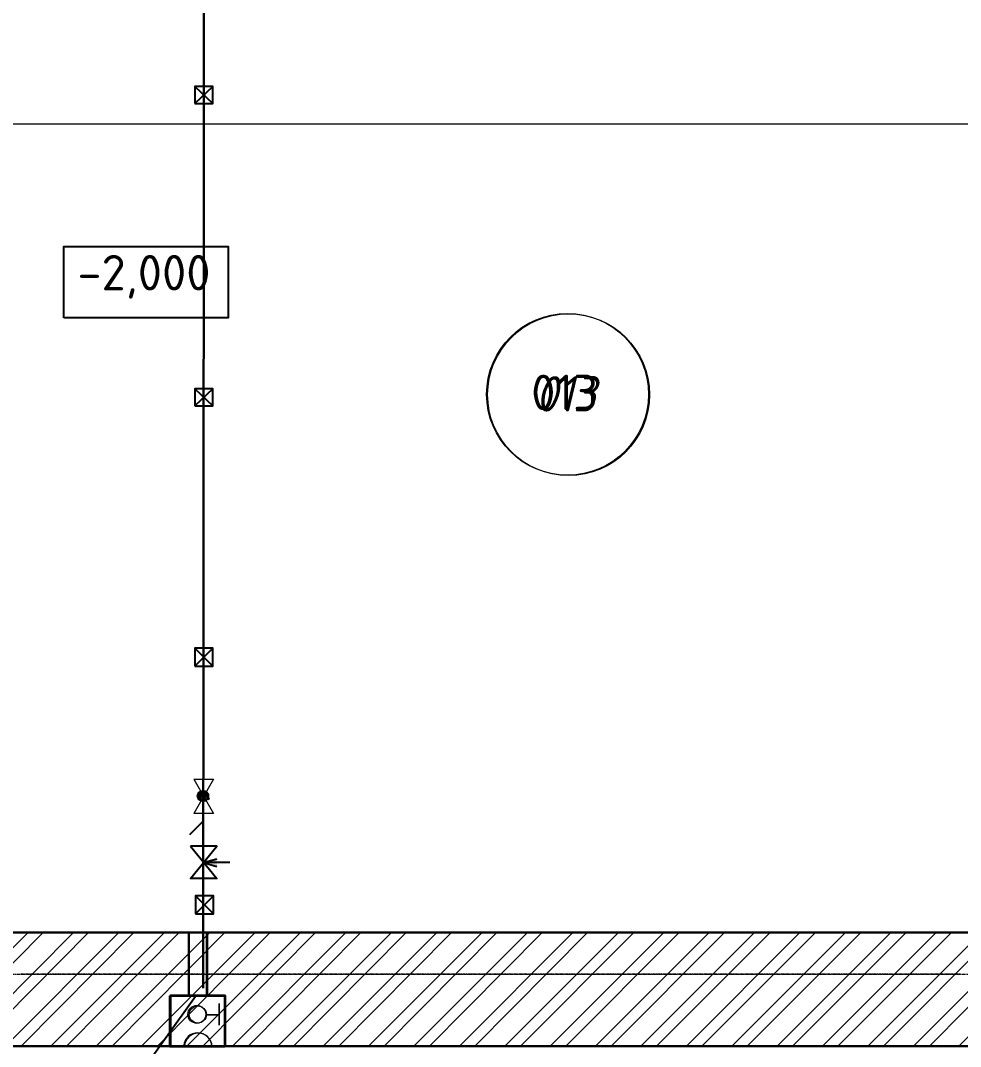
# Model space of a CAD drawing. Header units: millimetres. Extents: x -10178924 to 11692288, y -947381 to 58396.
# Drawn here: x 733634 to 738282, y -792949 to -787877 of the extents above; entities that cross this region are included whole.
import ezdxf

# ---------------------------------------------------------------- set-up
doc = ezdxf.new("R2010")
doc.units = ezdxf.units.MM
doc.linetypes.add('невидимая', pattern=[9.525, 6.35, -3.175])
doc.linetypes.add('осевая', pattern=[50.8, 31.75, -6.35, 6.35, -6.35])
for name, color, linetype, lineweight in [('_В1', 5, 'Continuous', 9), ('PDF _0', 7, 'Continuous', 9), ('PDF _Текст', 7, 'Continuous', 5), ('Контур пол Подвал', 7, 'Continuous', 9), ('Размеры осевые', 153, 'Continuous', 9), ('Стены.1', 7, 'Continuous', 25), ('Текст 0.09', 250, 'Continuous', 5), ('ШТРИХОВКА', 252, 'Continuous', 15)]:
    doc.layers.add(name, color=color, linetype=linetype, lineweight=lineweight)
for name, color, linetype in [('_надписи_вода', 7, 'Continuous'), ('PDF __В1', 5, 'Continuous'), ('PDF __надписи_вода', 7, 'Continuous'), ('PDF _PDF _Марки помещений', 5, 'Continuous'), ('PDF _В1_Арматура', 7, 'Continuous'), ('PDF _ВК_Арматура', 3, 'Continuous'), ('PDF _ВК_В1', 5, 'Continuous'), ('PDF _Марки помещений', 5, 'Continuous'), ('PDF _Стены.1', 7, 'Continuous')]:
    doc.layers.add(name, color=color, linetype=linetype)
for name, color, linetype, true_color in [('PDF _Контур пол Подвал', 7, 'Continuous', 0xcd6928), ('PDF _Отметки', 7, 'Continuous', 0x7f9fff), ('PDF _Размеры осевые', 7, 'Continuous', 0x5d6970), ('PDF _штриховка', 7, 'Continuous', 0x95834a)]:
    doc.layers.add(name, color=color, linetype=linetype, true_color=true_color)
doc.styles.add('ISOCPEUR', font='isocpeui.ttf', dxfattribs={"width": 0.9})
doc.styles.add('PDF ISOCPEUR', font='isocpeur.ttf')

# ---------------------------------------------------------------- blocks, each defined once
blk = doc.blocks.new('A$C5282721b')
at = {"layer": 'ШТРИХОВКА', "ltscale": 100, "true_color": 0x000000, "transparency": 33554687}
h = blk.add_hatch(dxfattribs=at)
h.set_pattern_fill('ANSI31', color=18, scale=50)
h.set_pattern_definition([(45, (-79853.19, 25128.16), (-112.2532, 112.2532), [])])
h.paths.add_polyline_path([(23461.119, -5698.72), (20726.119, -5698.72), (20726.119, -6098.72), (23461.119, -6098.72), (23461.119, -6515.547), (23861.119, -6515.547), (23861.119, -5328.486), (23461.119, -5328.486)], flags=17)
h.paths.add_polyline_path([(17846.22, -11596.906), (8196.095, -11596.906), (8096.091, -11596.906), (5081.5, -11596.906), (5081.5, -12156.906), (17846.22, -12156.906), (17846.22, -11876.906)], flags=17)
h.paths.add_polyline_path([(8216.705, -5698.72), (8216.779, -6098.72), (19406.923, -6098.72), (19406.923, -5698.72)], flags=16)
h.paths.add_polyline_path([(4011.5, -12156.906), (4011.5, -11596.906), (86.923, -11596.906), (86.923, -9009.38), (86.923, -8929.368), (86.923, -6098.72), (3721.276, -6098.72), (3801.387, -6098.72), (9286.442, -6098.72), (9286.779, -5698.72), (86.923, -5698.72), (86.923, -161.943), (23461.119, -161.943), (23461.119, -4567.801), (23861.119, -4567.801), (23861.119, -3119.021), (23861.119, -2969.021), (23861.119, -161.943), (24472.507, -161.943), (29133.626, -161.943), (29283.626, -161.943), (29940.503, -161.943), (29940.503, 398.057), (-473.077, 398.057), (-473.077, -11800), (-473.077, -12156.906), (-0.293, -12156.906)])
h.paths.add_polyline_path([(23861.119, -9596.906), (23461.119, -9596.906), (23461.119, -11596.906), (18816.22, -11596.906), (18816.22, -12156.906), (23301.119, -12156.906), (23301.119, -15862.111), (25035.25, -15862.111), (25595.277, -15862.111), (25744.391, -15862.111), (25744.391, -15302.111), (23861.119, -15302.111), (23861.119, -12066.906)])
h.paths.add_polyline_path([(23461.119, -8546.906), (23861.119, -8546.906), (23861.119, -7571.566), (23461.119, -7571.566)], flags=17)
at = {"layer": '_В1', "color": 18, "true_color": 0x000000, "transparency": 33554687}
for p, q in [((12257.94, -11946.386), (12258.252, -12052.386)), ((12194.925, -12000.261), (12258.103, -12000.075))]:
    blk.add_line(p, q, dxfattribs=at)
blk.add_circle((12152.433, -12000.344), 42.492, dxfattribs=at)
blk.add_arc((12154.353, -12161.79), 68.745, 3.547029, 175.453671, dxfattribs=at)
at = {"layer": '_надписи_вода', "color": 18, "lineweight": 30, "true_color": 0x000000, "transparency": 33554687}
for p, q in [((12107.944, -11596.906), (12107.944, -11906.906)), ((12197.944, -11596.906), (12197.944, -11906.906))]:
    blk.add_line(p, q, dxfattribs=at)
for points in [[(12017.944, -12156.906), (12287.944, -12156.906), (12287.944, -11906.906), (12017.944, -11906.906)], [(12287.944, -11906.906), (12017.944, -11906.906), (12017.944, -12156.906), (12287.944, -12156.906)], [(12017.944, -12156.906), (12287.944, -12156.906), (12287.944, -11906.906), (12017.944, -11906.906)], [(12017.944, -12156.906), (12287.944, -12156.906), (12287.944, -11906.906), (12017.944, -11906.906)]]:
    blk.add_lwpolyline(points, close=True, dxfattribs=at)
at = {"layer": 'PDF _Марки помещений', "color": 18, "lineweight": 9, "true_color": 0x000000, "transparency": 33554687}
blk.add_circle((13985.542, -8936.041), 400.064, dxfattribs=at)
at = {"layer": 'Контур пол Подвал', "color": 18, "linetype": 'невидимая', "true_color": 0x000000, "transparency": 33554687}
blk.add_line((17682.243, -7598.72), (8161.443, -7598.72), dxfattribs=at)
at = {"layer": 'Размеры осевые', "color": 251, "linetype": 'осевая', "ltscale": 0.5, "transparency": 33554687}
blk.add_line((-9750, -11800), (57900, -11800), dxfattribs=at)
at = {"layer": 'Стены.1', "color": 18, "linetype": 'Continuous', "true_color": 0x000000, "transparency": 33554687, "flags": 128}
for points in [[(23461.119, -11596.906), (86.923, -11596.906)], [(17639.27, -11596.906), (8196.095, -11596.906)], [(23301.119, -12156.906), (-473.077, -12156.906)]]:
    blk.add_lwpolyline(points, dxfattribs=at)
at = {"layer": 'Текст 0.09', "color": 7, "linetype": 'ByBlock', "lineweight": -2, "ltscale": 100, "transparency": 33554687}
blk.add_lwpolyline([(12141.112, -11912.013), (11295.538, -13092.777)], dxfattribs=at)
blk.add_lwpolyline([(12141.112, -11912.013), (11295.538, -13092.777)], dxfattribs=at)
at = {"layer": 'Текст 0.09', "color": 7, "ltscale": 100, "transparency": 33554687}
blk.add_solid([(12141.087, -11911.995), (12141.216, -11911.866), (12141.136, -11912.03)], dxfattribs=at)
blk.add_solid([(12141.087, -11911.995), (12141.216, -11911.866), (12141.136, -11912.03)], dxfattribs=at)
at = {"layer": 'PDF _Марки помещений', "color": 18, "lineweight": 9, "true_color": 0x000000, "transparency": 33554687, "insert": (13822.569, -9019.756), "char_height": 175, "attachment_point": 7, "style": 'ISOCPEUR'}
blk.add_mtext('013', dxfattribs=at)

msp = doc.modelspace()

# ---------------------------------------------------------------- linework, layer by layer
at = {"layer": 'PDF _0', "lineweight": 25}
for points in [[(734495.6, -788287.7), (734584.5, -788287.7), (734584.5, -788203.1), (734495.6, -788203.1)], [(734495.6, -789782.1), (734584.5, -789782.1), (734584.5, -789697.4), (734495.6, -789697.4)], [(734495.6, -791069), (734584.5, -791069), (734584.5, -790980.2), (734495.6, -790980.2)], [(734499.8, -792292.5), (734588.7, -792292.5), (734588.7, -792203.6), (734499.8, -792203.6)]]:
    msp.add_lwpolyline(points, close=True, dxfattribs=at)
for points in [[(734495.6, -788203.1), (734584.5, -788287.7)], [(734584.5, -788203.1), (734495.6, -788287.7)], [(734495.6, -789697.4), (734584.5, -789782.1)], [(734584.5, -789697.4), (734495.6, -789782.1)], [(734495.6, -790980.1), (734584.5, -791069)], [(734584.5, -790980.1), (734495.6, -791069)], [(734499.8, -792203.6), (734588.7, -792292.5)], [(734588.7, -792203.6), (734499.8, -792292.5)]]:
    msp.add_lwpolyline(points, dxfattribs=at)
at = {"layer": 'PDF __В1', "lineweight": 9}
for points in [[(734614.1, -792737), (734614.1, -792842.8)], [(734550.6, -792792), (734614.1, -792792)]]:
    msp.add_lwpolyline(points, dxfattribs=at)
msp.add_circle((734506.2, -792789.9), 44.4, dxfattribs=at)
msp.add_arc((734510.4, -792950.8), 69.9, 3.5515, 175.4529, dxfattribs=at)
at = {"layer": 'PDF __надписи_вода', "lineweight": 30}
for points in [[(734466, -792385.6), (734466, -792698.9)], [(734554.9, -792385.6), (734554.9, -792698.9)]]:
    msp.add_lwpolyline(points, dxfattribs=at)
for points in [[(734372.8, -792948.7), (734643.8, -792948.7), (734643.8, -792698.9), (734372.8, -792698.9)], [(734643.8, -792698.9), (734372.8, -792698.9), (734372.8, -792948.7), (734643.8, -792948.7)], [(734372.8, -792948.7), (734372.8, -792698.9), (734643.8, -792698.9), (734643.8, -792948.7), (734372.8, -792948.7), (734643.8, -792948.7), (734643.8, -792698.9), (734372.8, -792698.9)]]:
    msp.add_lwpolyline(points, close=True, dxfattribs=at)
at = {"layer": 'PDF _PDF _Марки помещений', "lineweight": 9}
msp.add_circle((736339.2, -789725), 400, dxfattribs=at)
at = {"layer": 'PDF _В1_Арматура', "lineweight": 0}
for points in [[(734491.4, -791627.9), (734588.7, -791797.2), (734491.4, -791797.2)], [(734491.4, -791627.9), (734588.7, -791627.9), (734491.4, -791797.2)], [(734525.2, -791721), (734516.8, -791729.5), (734525.2, -791721)], [(734546.4, -791708.3), (734537.9, -791712.5), (734546.4, -791708.3)], [(734567.6, -791721), (734563.3, -791729.5), (734567.6, -791721)]]:
    msp.add_lwpolyline(points, dxfattribs=at)
msp.add_circle((734535.8, -791710.4), 27.5, dxfattribs=at)
at = {"layer": 'PDF _В1_Арматура', "transparency": 33554559}
for points in [[(734525.2, -791699.8), (734512.5, -791699.8), (734516.8, -791695.6)], [(734533.7, -791708.3), (734512.5, -791708.3), (734525.2, -791699.8)], [(734512.5, -791708.3), (734525.2, -791699.8), (734512.5, -791699.8)], [(734537.9, -791712.5), (734512.5, -791712.5), (734533.7, -791708.3)], [(734512.5, -791712.5), (734533.7, -791708.3), (734512.5, -791708.3)], [(734533.7, -791716.8), (734512.5, -791716.8), (734537.9, -791712.5)], [(734512.5, -791716.8), (734537.9, -791712.5), (734512.5, -791712.5)], [(734525.2, -791721), (734512.5, -791721), (734533.7, -791716.8)], [(734512.5, -791721), (734533.7, -791716.8), (734512.5, -791716.8)], [(734516.8, -791729.5), (734525.2, -791721), (734512.5, -791721)], [(734563.3, -791695.6), (734516.8, -791695.6), (734559.1, -791691.4)], [(734516.8, -791695.6), (734559.1, -791691.4), (734521, -791691.4)], [(734525.2, -791699.8), (734563.3, -791695.6), (734516.8, -791695.6)], [(734563.3, -791729.5), (734516.8, -791729.5), (734546.4, -791716.8)], [(734516.8, -791729.5), (734546.4, -791716.8), (734533.7, -791716.8)], [(734554.9, -791691.4), (734521, -791691.4), (734554.9, -791687.1)], [(734521, -791691.4), (734554.9, -791687.1), (734525.2, -791687.1)], [(734554.9, -791691.4), (734554.9, -791691.4), (734521, -791691.4)], [(734554.9, -791691.4), (734521, -791691.4), (734559.1, -791691.4)], [(734554.9, -791687.1), (734525.2, -791687.1), (734550.6, -791687.1)], [(734525.2, -791687.1), (734550.6, -791687.1), (734529.5, -791687.1)], [(734554.9, -791699.8), (734525.2, -791699.8), (734563.3, -791695.6)], [(734533.7, -791708.3), (734554.9, -791699.8), (734525.2, -791699.8)], [(734550.6, -791687.1), (734529.5, -791687.1), (734546.4, -791682.9)], [(734529.5, -791687.1), (734546.4, -791682.9), (734533.7, -791682.9)], [(734546.4, -791682.9), (734533.7, -791682.9), (734537.9, -791682.9)], [(734546.4, -791708.3), (734533.7, -791708.3), (734554.9, -791699.8)], [(734537.9, -791712.5), (734546.4, -791708.3), (734533.7, -791708.3)], [(734537.9, -791712.5), (734537.9, -791712.5), (734533.7, -791716.8)], [(734537.9, -791712.5), (734533.7, -791716.8), (734546.4, -791716.8)], [(734567.6, -791712.5), (734537.9, -791712.5), (734567.6, -791708.3)], [(734537.9, -791712.5), (734567.6, -791708.3), (734546.4, -791708.3)], [(734546.4, -791716.8), (734567.6, -791712.5), (734537.9, -791712.5)], [(734567.6, -791708.3), (734546.4, -791708.3), (734567.6, -791699.8)], [(734546.4, -791708.3), (734567.6, -791699.8), (734554.9, -791699.8)], [(734567.6, -791716.8), (734546.4, -791716.8), (734567.6, -791712.5)], [(734554.9, -791721), (734567.6, -791716.8), (734546.4, -791716.8)], [(734554.9, -791699.8), (734567.6, -791699.8), (734563.3, -791695.6)], [(734567.6, -791721), (734554.9, -791721), (734567.6, -791716.8)], [(734563.3, -791729.5), (734567.6, -791721), (734554.9, -791721)], [(734521, -791729.5), (734563.3, -791729.5), (734516.8, -791729.5)], [(734554.9, -791733.7), (734521, -791733.7), (734559.1, -791729.5)], [(734521, -791733.7), (734559.1, -791729.5), (734521, -791729.5)], [(734559.1, -791729.5), (734521, -791729.5), (734563.3, -791729.5)], [(734525.2, -791737.9), (734554.9, -791733.7), (734521, -791733.7)], [(734554.9, -791737.9), (734525.2, -791737.9), (734554.9, -791733.7)], [(734529.5, -791737.9), (734554.9, -791737.9), (734525.2, -791737.9)], [(734533.7, -791737.9), (734550.6, -791737.9), (734529.5, -791737.9)], [(734550.6, -791737.9), (734529.5, -791737.9), (734554.9, -791737.9)], [(734537.9, -791737.9), (734546.4, -791737.9), (734533.7, -791737.9)], [(734546.4, -791737.9), (734533.7, -791737.9), (734550.6, -791737.9)]]:
    msp.add_solid(points, dxfattribs=at)
at = {"layer": 'PDF _ВК_Арматура', "lineweight": 25}
for points in [[(734537.9, -791797.2), (734537.9, -791958.1)], [(734537.9, -791835.3), (734470.2, -791903)], [(734601.4, -791958.1), (734474.4, -791958.1)], [(734669.2, -792038.5), (734537.9, -792038.5), (734605.7, -792021.6)], [(734537.9, -792038.5), (734605.7, -792059.7)]]:
    msp.add_lwpolyline(points, dxfattribs=at)
msp.add_lwpolyline([(734474.4, -791958.1), (734605.7, -792118.9), (734474.4, -792118.9), (734605.7, -791958.1)], close=True, dxfattribs=at)
at = {"layer": 'PDF _ВК_Арматура', "transparency": 33554559}
for points in [[(734605.7, -792021.6), (734537.9, -792038.5), (734605.7, -792038.5)], [(734537.9, -792038.5), (734605.7, -792038.5), (734605.7, -792059.7)]]:
    msp.add_solid(points, dxfattribs=at)
at = {"layer": 'PDF _ВК_В1', "lineweight": 30}
msp.add_lwpolyline([(734542.2, -786437.8), (734537.9, -792660.5)], dxfattribs=at)
at = {"layer": 'PDF _Контур пол Подвал', "lineweight": 9}
msp.add_lwpolyline([(740037.1, -788389.3), (730516.6, -788389.3)], dxfattribs=at)
at = {"layer": 'PDF _Отметки', "lineweight": 25}
msp.add_lwpolyline([(733847.9, -789346.1), (733847.9, -788994.7), (734660.7, -788994.7), (734660.7, -789346.1)], close=True, dxfattribs=at)
at = {"layer": 'PDF _Размеры осевые', "lineweight": 9}
for points in [[(733636.2, -792588.8), (733648.9, -792588.8)], [(733653.2, -792588.8), (733657.4, -792588.8)], [(733661.6, -792588.8), (733674.3, -792588.8)], [(733678.6, -792588.8), (733682.8, -792588.8)], [(733687, -792588.8), (733699.7, -792588.8)], [(733704, -792588.8), (733708.2, -792588.8)], [(733712.4, -792588.8), (733725.1, -792588.8)], [(733729.4, -792588.8), (733733.6, -792588.8)], [(733737.8, -792588.8), (733750.5, -792588.8)], [(733754.8, -792588.8), (733759, -792588.8)], [(733763.2, -792588.8), (733775.9, -792588.8)], [(733780.2, -792588.8), (733784.4, -792588.8)], [(733788.6, -792588.8), (733801.3, -792588.8)], [(733805.6, -792588.8), (733809.8, -792588.8)], [(733814, -792588.8), (733826.7, -792588.8)], [(733831, -792588.8), (733835.2, -792588.8)], [(733839.4, -792588.8), (733852.1, -792588.8)], [(733856.4, -792588.8), (733860.6, -792588.8)], [(733864.8, -792588.8), (733877.5, -792588.8)], [(733881.8, -792588.8), (733886, -792588.8)], [(733890.2, -792588.8), (733902.9, -792588.8)], [(733907.2, -792588.8), (733911.4, -792588.8)], [(733915.6, -792588.8), (733928.3, -792588.8)], [(733932.6, -792588.8), (733936.8, -792588.8)], [(733941, -792588.8), (733953.7, -792588.8)], [(733958, -792588.8), (733962.2, -792588.8)], [(733966.4, -792588.8), (733979.1, -792588.8)], [(733983.4, -792588.8), (733987.6, -792588.8)], [(733991.8, -792588.8), (734004.5, -792588.8)], [(734008.8, -792588.8), (734013, -792588.8)], [(734017.2, -792588.8), (734029.9, -792588.8)], [(734034.2, -792588.8), (734038.4, -792588.8)], [(734042.6, -792588.8), (734055.3, -792588.8)], [(734059.6, -792588.8), (734063.8, -792588.8)], [(734068, -792588.8), (734080.7, -792588.8)], [(734085, -792588.8), (734089.2, -792588.8)], [(734093.4, -792588.8), (734106.1, -792588.8)], [(734110.4, -792588.8), (734114.6, -792588.8)], [(734118.8, -792588.8), (734131.5, -792588.8)], [(734135.8, -792588.8), (734140, -792588.8)], [(734144.2, -792588.8), (734156.9, -792588.8)], [(734161.2, -792588.8), (734165.4, -792588.8)], [(734169.6, -792588.8), (734182.3, -792588.8)], [(734186.6, -792588.8), (734190.8, -792588.8)], [(734195, -792588.8), (734207.7, -792588.8)], [(734212, -792588.8), (734216.2, -792588.8)], [(734220.4, -792588.8), (734233.1, -792588.8)], [(734237.4, -792588.8), (734241.6, -792588.8)], [(734245.8, -792588.8), (734258.5, -792588.8)], [(734262.8, -792588.8), (734267, -792588.8)], [(734271.2, -792588.8), (734283.9, -792588.8)], [(734288.2, -792588.8), (734292.4, -792588.8)], [(734296.6, -792588.8), (734309.3, -792588.8)], [(734313.6, -792588.8), (734317.8, -792588.8)], [(734322, -792588.8), (734334.7, -792588.8)], [(734339, -792588.8), (734343.2, -792588.8)], [(734347.4, -792588.8), (734360.1, -792588.8)], [(734364.4, -792588.8), (734368.6, -792588.8)], [(734372.8, -792588.8), (734385.5, -792588.8)], [(734389.8, -792588.8), (734394, -792588.8)], [(734398.2, -792588.8), (734410.9, -792588.8)], [(734415.2, -792588.8), (734419.4, -792588.8)], [(734423.6, -792588.8), (734436.3, -792588.8)], [(734440.6, -792588.8), (734444.8, -792588.8)], [(734449, -792588.8), (734461.7, -792588.8)], [(734466, -792588.8), (734470.2, -792588.8)], [(734474.4, -792588.8), (734487.1, -792588.8)], [(734491.4, -792588.8), (734495.6, -792588.8)], [(734499.8, -792588.8), (734512.5, -792588.8)], [(734516.8, -792588.8), (734521, -792588.8)], [(734525.2, -792588.8), (734537.9, -792588.8)], [(734542.2, -792588.8), (734546.4, -792588.8)], [(734550.6, -792588.8), (734563.3, -792588.8)], [(734567.6, -792588.8), (734571.8, -792588.8)], [(734576, -792588.8), (734588.7, -792588.8)], [(734593, -792588.8), (734597.2, -792588.8)], [(734601.4, -792588.8), (734614.1, -792588.8)], [(734618.4, -792588.8), (734622.6, -792588.8)], [(734626.8, -792588.8), (734639.5, -792588.8)], [(734643.8, -792588.8), (734648, -792588.8)], [(734652.2, -792588.8), (734664.9, -792588.8)], [(734669.2, -792588.8), (734673.4, -792588.8)], [(734677.6, -792588.8), (734690.3, -792588.8)], [(734694.6, -792588.8), (734698.8, -792588.8)], [(734703, -792588.8), (734715.7, -792588.8)], [(734720, -792588.8), (734724.2, -792588.8)], [(734728.4, -792588.8), (734741.1, -792588.8)], [(734745.4, -792588.8), (734749.6, -792588.8)], [(734753.8, -792588.8), (734766.5, -792588.8)], [(734770.8, -792588.8), (734775, -792588.8)], [(734779.2, -792588.8), (734791.9, -792588.8)], [(734796.2, -792588.8), (734800.4, -792588.8)], [(734804.6, -792588.8), (734817.3, -792588.8)], [(734821.6, -792588.8), (734825.8, -792588.8)], [(734830, -792588.8), (734842.7, -792588.8)], [(734847, -792588.8), (734851.2, -792588.8)], [(734855.4, -792588.8), (734868.1, -792588.8)], [(734872.4, -792588.8), (734876.6, -792588.8)], [(734880.8, -792588.8), (734893.5, -792588.8)], [(734897.8, -792588.8), (734902, -792588.8)], [(734906.2, -792588.8), (734918.9, -792588.8)], [(734923.2, -792588.8), (734927.4, -792588.8)], [(734931.6, -792588.8), (734944.3, -792588.8)], [(734948.6, -792588.8), (734952.8, -792588.8)], [(734957, -792588.8), (734969.7, -792588.8)], [(734974, -792588.8), (734978.2, -792588.8)], [(734982.4, -792588.8), (734995.1, -792588.8)], [(734999.4, -792588.8), (735003.6, -792588.8)], [(735007.8, -792588.8), (735020.5, -792588.8)], [(735024.8, -792588.8), (735029, -792588.8)], [(735033.2, -792588.8), (735045.9, -792588.8)], [(735050.2, -792588.8), (735054.4, -792588.8)], [(735058.6, -792588.8), (735071.3, -792588.8)], [(735075.6, -792588.8), (735079.8, -792588.8)], [(735084, -792588.8), (735096.7, -792588.8)], [(735101, -792588.8), (735105.2, -792588.8)], [(735109.4, -792588.8), (735122.1, -792588.8)], [(735126.4, -792588.8), (735130.6, -792588.8)], [(735134.8, -792588.8), (735147.5, -792588.8)], [(735151.8, -792588.8), (735156, -792588.8)], [(735160.2, -792588.8), (735172.9, -792588.8)], [(735177.2, -792588.8), (735181.4, -792588.8)], [(735185.6, -792588.8), (735198.3, -792588.8)], [(735202.6, -792588.8), (735206.8, -792588.8)], [(735211, -792588.8), (735223.7, -792588.8)], [(735228, -792588.8), (735232.2, -792588.8)], [(735236.4, -792588.8), (735249.1, -792588.8)], [(735253.4, -792588.8), (735257.6, -792588.8)], [(735261.8, -792588.8), (735274.5, -792588.8)], [(735278.8, -792588.8), (735283, -792588.8)], [(735287.2, -792588.8), (735299.9, -792588.8)], [(735304.2, -792588.8), (735308.4, -792588.8)], [(735312.6, -792588.8), (735325.3, -792588.8)], [(735329.6, -792588.8), (735333.8, -792588.8)], [(735338, -792588.8), (735350.7, -792588.8)], [(735355, -792588.8), (735359.2, -792588.8)], [(735363.4, -792588.8), (735376.1, -792588.8)], [(735380.4, -792588.8), (735384.6, -792588.8)], [(735388.8, -792588.8), (735401.5, -792588.8)], [(735405.8, -792588.8), (735410, -792588.8)], [(735414.2, -792588.8), (735426.9, -792588.8)], [(735431.2, -792588.8), (735435.4, -792588.8)], [(735439.6, -792588.8), (735452.3, -792588.8)], [(735456.6, -792588.8), (735460.8, -792588.8)], [(735465, -792588.8), (735477.7, -792588.8)], [(735482, -792588.8), (735486.2, -792588.8)], [(735490.4, -792588.8), (735503.1, -792588.8)], [(735507.4, -792588.8), (735511.6, -792588.8)], [(735515.8, -792588.8), (735528.5, -792588.8)], [(735532.8, -792588.8), (735537, -792588.8)], [(735541.2, -792588.8), (735553.9, -792588.8)], [(735558.2, -792588.8), (735562.4, -792588.8)], [(735566.6, -792588.8), (735579.3, -792588.8)], [(735583.6, -792588.8), (735587.8, -792588.8)], [(735592, -792588.8), (735604.7, -792588.8)], [(735609, -792588.8), (735613.2, -792588.8)], [(735617.4, -792588.8), (735630.1, -792588.8)], [(735634.4, -792588.8), (735638.6, -792588.8)], [(735642.8, -792588.8), (735655.5, -792588.8)], [(735659.8, -792588.8), (735664, -792588.8)], [(735668.2, -792588.8), (735680.9, -792588.8)], [(735685.2, -792588.8), (735689.4, -792588.8)], [(735693.6, -792588.8), (735706.3, -792588.8)], [(735710.6, -792588.8), (735714.8, -792588.8)], [(735719, -792588.8), (735731.7, -792588.8)], [(735736, -792588.8), (735740.2, -792588.8)], [(735744.4, -792588.8), (735757.1, -792588.8)], [(735761.4, -792588.8), (735765.6, -792588.8)], [(735769.8, -792588.8), (735782.5, -792588.8)], [(735786.8, -792588.8), (735791, -792588.8)], [(735795.2, -792588.8), (735807.9, -792588.8)], [(735812.2, -792588.8), (735816.4, -792588.8)], [(735820.6, -792588.8), (735833.3, -792588.8)], [(735837.6, -792588.8), (735841.8, -792588.8)], [(735846, -792588.8), (735858.7, -792588.8)], [(735863, -792588.8), (735867.2, -792588.8)], [(735871.4, -792588.8), (735884.1, -792588.8)], [(735888.4, -792588.8), (735892.6, -792588.8)], [(735896.8, -792588.8), (735909.5, -792588.8)], [(735913.8, -792588.8), (735918, -792588.8)], [(735922.2, -792588.8), (735934.9, -792588.8)], [(735939.2, -792588.8), (735943.4, -792588.8)], [(735947.6, -792588.8), (735960.3, -792588.8)], [(735964.6, -792588.8), (735968.8, -792588.8)], [(735973, -792588.8), (735985.7, -792588.8)], [(735990, -792588.8), (735994.2, -792588.8)], [(735998.4, -792588.8), (736011.1, -792588.8)], [(736015.4, -792588.8), (736019.6, -792588.8)], [(736023.8, -792588.8), (736036.5, -792588.8)], [(736040.8, -792588.8), (736045, -792588.8)], [(736049.2, -792588.8), (736061.9, -792588.8)], [(736066.2, -792588.8), (736070.4, -792588.8)], [(736074.7, -792588.8), (736087.4, -792588.8)], [(736091.6, -792588.8), (736095.8, -792588.8)], [(736100, -792588.8), (736112.7, -792588.8)], [(736117, -792588.8), (736121.2, -792588.8)], [(736125.4, -792588.8), (736138.1, -792588.8)], [(736142.4, -792588.8), (736146.6, -792588.8)], [(736150.8, -792588.8), (736163.5, -792588.8)], [(736167.8, -792588.8), (736172, -792588.8)], [(736176.2, -792588.8), (736188.9, -792588.8)], [(736193.2, -792588.8), (736197.4, -792588.8)], [(736201.6, -792588.8), (736214.3, -792588.8)], [(736218.6, -792588.8), (736222.8, -792588.8)], [(736227, -792588.8), (736239.7, -792588.8)], [(736244, -792588.8), (736248.2, -792588.8)], [(736252.4, -792588.8), (736265.1, -792588.8)], [(736269.4, -792588.8), (736273.6, -792588.8)], [(736277.8, -792588.8), (736290.5, -792588.8)], [(736294.8, -792588.8), (736299, -792588.8)], [(736303.3, -792588.8), (736316, -792588.8)], [(736320.2, -792588.8), (736324.4, -792588.8)], [(736328.7, -792588.8), (736341.4, -792588.8)], [(736345.6, -792588.8), (736349.8, -792588.8)], [(736354, -792588.8), (736366.7, -792588.8)], [(736371, -792588.8), (736375.2, -792588.8)], [(736379.4, -792588.8), (736392.1, -792588.8)], [(736396.4, -792588.8), (736400.6, -792588.8)], [(736404.8, -792588.8), (736417.5, -792588.8)], [(736421.8, -792588.8), (736426, -792588.8)], [(736430.2, -792588.8), (736442.9, -792588.8)], [(736447.2, -792588.8), (736451.4, -792588.8)], [(736455.6, -792588.8), (736468.3, -792588.8)], [(736472.6, -792588.8), (736476.8, -792588.8)], [(736481, -792588.8), (736493.7, -792588.8)], [(736498, -792588.8), (736502.2, -792588.8)], [(736506.5, -792588.8), (736519.2, -792588.8)], [(736523.4, -792588.8), (736527.6, -792588.8)], [(736531.9, -792588.8), (736544.6, -792588.8)], [(736548.8, -792588.8), (736553, -792588.8)], [(736557.3, -792588.8), (736570, -792588.8)], [(736574.2, -792588.8), (736578.4, -792588.8)], [(736582.7, -792588.8), (736595.4, -792588.8)], [(736599.6, -792588.8), (736603.8, -792588.8)], [(736608, -792588.8), (736620.7, -792588.8)], [(736625, -792588.8), (736629.2, -792588.8)], [(736633.4, -792588.8), (736646.1, -792588.8)], [(736650.4, -792588.8), (736654.6, -792588.8)], [(736658.8, -792588.8), (736671.5, -792588.8)], [(736675.8, -792588.8), (736680, -792588.8)], [(736684.2, -792588.8), (736696.9, -792588.8)], [(736701.2, -792588.8), (736705.4, -792588.8)], [(736709.7, -792588.8), (736722.4, -792588.8)], [(736726.6, -792588.8), (736730.8, -792588.8)], [(736735.1, -792588.8), (736747.8, -792588.8)], [(736752, -792588.8), (736756.2, -792588.8)], [(736760.5, -792588.8), (736773.2, -792588.8)], [(736777.4, -792588.8), (736781.6, -792588.8)], [(736785.9, -792588.8), (736798.6, -792588.8)], [(736802.8, -792588.8), (736807, -792588.8)], [(736811.3, -792588.8), (736824, -792588.8)], [(736828.2, -792588.8), (736832.4, -792588.8)], [(736836.7, -792588.8), (736849.4, -792588.8)], [(736853.6, -792588.8), (736857.8, -792588.8)], [(736862.1, -792588.8), (736874.7, -792588.8)], [(736879, -792588.8), (736883.2, -792588.8)], [(736887.4, -792588.8), (736900.1, -792588.8)], [(736904.4, -792588.8), (736908.6, -792588.8)], [(736912.8, -792588.8), (736925.5, -792588.8)], [(736929.8, -792588.8), (736934, -792588.8)], [(736938.3, -792588.8), (736951, -792588.8)], [(736955.2, -792588.8), (736959.4, -792588.8)], [(736963.7, -792588.8), (736976.4, -792588.8)], [(736980.6, -792588.8), (736984.8, -792588.8)], [(736989.1, -792588.8), (737001.8, -792588.8)], [(737006, -792588.8), (737010.2, -792588.8)], [(737014.5, -792588.8), (737027.2, -792588.8)], [(737031.4, -792588.8), (737035.6, -792588.8)], [(737039.9, -792588.8), (737052.6, -792588.8)], [(737056.8, -792588.8), (737061, -792588.8)], [(737065.3, -792588.8), (737078, -792588.8)], [(737082.2, -792588.8), (737086.4, -792588.8)], [(737090.7, -792588.8), (737103.4, -792588.8)], [(737107.6, -792588.8), (737111.8, -792588.8)], [(737116.1, -792588.8), (737128.7, -792588.8)], [(737133, -792588.8), (737137.2, -792588.8)], [(737141.5, -792588.8), (737154.2, -792588.8)], [(737158.4, -792588.8), (737162.6, -792588.8)], [(737166.9, -792588.8), (737179.6, -792588.8)], [(737183.8, -792588.8), (737188, -792588.8)], [(737192.3, -792588.8), (737205, -792588.8)], [(737209.2, -792588.8), (737213.4, -792588.8)], [(737217.7, -792588.8), (737230.4, -792588.8)], [(737234.6, -792588.8), (737238.8, -792588.8)], [(737243.1, -792588.8), (737255.8, -792588.8)], [(737260, -792588.8), (737264.2, -792588.8)], [(737268.5, -792588.8), (737281.2, -792588.8)], [(737285.4, -792588.8), (737289.6, -792588.8)], [(737293.9, -792588.8), (737306.6, -792588.8)], [(737310.8, -792588.8), (737315, -792588.8)], [(737319.3, -792588.8), (737332, -792588.8)], [(737336.2, -792588.8), (737340.4, -792588.8)], [(737344.7, -792588.8), (737357.4, -792588.8)], [(737361.6, -792588.8), (737365.8, -792588.8)], [(737370.1, -792588.8), (737382.8, -792588.8)], [(737387, -792588.8), (737391.2, -792588.8)], [(737395.5, -792588.8), (737408.2, -792588.8)], [(737412.4, -792588.8), (737416.6, -792588.8)], [(737420.9, -792588.8), (737433.6, -792588.8)], [(737437.8, -792588.8), (737442, -792588.8)], [(737446.3, -792588.8), (737459, -792588.8)], [(737463.2, -792588.8), (737467.4, -792588.8)], [(737471.7, -792588.8), (737484.4, -792588.8)], [(737488.6, -792588.8), (737492.8, -792588.8)], [(737497.1, -792588.8), (737509.8, -792588.8)], [(737514, -792588.8), (737518.2, -792588.8)], [(737522.5, -792588.8), (737535.2, -792588.8)], [(737539.4, -792588.8), (737543.6, -792588.8)], [(737547.9, -792588.8), (737560.6, -792588.8)], [(737564.8, -792588.8), (737569, -792588.8)], [(737573.3, -792588.8), (737586, -792588.8)], [(737590.2, -792588.8), (737594.4, -792588.8)], [(737598.7, -792588.8), (737611.4, -792588.8)], [(737615.6, -792588.8), (737619.8, -792588.8)], [(737624.1, -792588.8), (737636.8, -792588.8)], [(737641, -792588.8), (737645.2, -792588.8)], [(737649.5, -792588.8), (737662.2, -792588.8)], [(737666.4, -792588.8), (737670.6, -792588.8)], [(737674.9, -792588.8), (737687.6, -792588.8)], [(737691.8, -792588.8), (737696, -792588.8)], [(737700.3, -792588.8), (737713, -792588.8)], [(737717.2, -792588.8), (737721.4, -792588.8)], [(737725.7, -792588.8), (737738.4, -792588.8)], [(737742.6, -792588.8), (737746.8, -792588.8)], [(737751.1, -792588.8), (737763.8, -792588.8)], [(737768, -792588.8), (737772.2, -792588.8)], [(737776.5, -792588.8), (737789.2, -792588.8)], [(737793.4, -792588.8), (737797.6, -792588.8)], [(737801.9, -792588.8), (737814.6, -792588.8)], [(737818.8, -792588.8), (737823, -792588.8)], [(737827.3, -792588.8), (737840, -792588.8)], [(737844.2, -792588.8), (737848.4, -792588.8)], [(737852.7, -792588.8), (737865.4, -792588.8)], [(737869.6, -792588.8), (737873.8, -792588.8)], [(737878.1, -792588.8), (737890.8, -792588.8)], [(737895, -792588.8), (737899.2, -792588.8)], [(737903.5, -792588.8), (737916.2, -792588.8)], [(737920.4, -792588.8), (737924.6, -792588.8)], [(737928.9, -792588.8), (737941.6, -792588.8)], [(737945.8, -792588.8), (737950, -792588.8)], [(737954.3, -792588.8), (737967, -792588.8)], [(737971.2, -792588.8), (737975.4, -792588.8)], [(737979.7, -792588.8), (737992.4, -792588.8)], [(737996.6, -792588.8), (738000.8, -792588.8)], [(738005.1, -792588.8), (738017.8, -792588.8)], [(738022, -792588.8), (738026.2, -792588.8)], [(738030.5, -792588.8), (738043.2, -792588.8)], [(738047.4, -792588.8), (738051.6, -792588.8)], [(738055.9, -792588.8), (738068.6, -792588.8)], [(738072.8, -792588.8), (738077, -792588.8)], [(738081.3, -792588.8), (738094, -792588.8)], [(738098.2, -792588.8), (738102.4, -792588.8)], [(738106.7, -792588.8), (738119.4, -792588.8)], [(738123.6, -792588.8), (738127.8, -792588.8)], [(738132.1, -792588.8), (738144.8, -792588.8)], [(738149, -792588.8), (738153.2, -792588.8)], [(738157.5, -792588.8), (738170.2, -792588.8)], [(738174.4, -792588.8), (738178.6, -792588.8)], [(738182.9, -792588.8), (738195.6, -792588.8)], [(738199.8, -792588.8), (738204, -792588.8)], [(738208.3, -792588.8), (738221, -792588.8)], [(738225.2, -792588.8), (738229.4, -792588.8)], [(738233.7, -792588.8), (738246.4, -792588.8)], [(738250.6, -792588.8), (738254.8, -792588.8)], [(738259.1, -792588.8), (738271.8, -792588.8)], [(738276, -792588.8), (738280.2, -792588.8)]]:
    msp.add_lwpolyline(points, dxfattribs=at)
at = {"layer": 'PDF _Стены.1', "lineweight": 25}
for points in [[(722444.2, -792385.6), (745815.6, -792385.6), (741379.2, -792385.6)], [(739994.7, -792385.6), (730554.7, -792385.6)], [(745659, -792948.7), (721885.4, -792948.7)]]:
    msp.add_lwpolyline(points, dxfattribs=at)
at = {"layer": 'PDF _штриховка', "color": 251, "lineweight": 5, "true_color": 0x636466}
for points in [[(733187.5, -792948.7), (733746.3, -792385.6)], [(733411.9, -792948.7), (733970.6, -792385.6)], [(733636.2, -792948.7), (734195, -792385.6)], [(733860.6, -792948.7), (734419.4, -792385.6)], [(734085, -792948.7), (734643.7, -792385.6)], [(734309.3, -792948.7), (734868.1, -792385.6)], [(734533.7, -792948.7), (735092.5, -792385.6)], [(734758.1, -792948.7), (735316.9, -792385.6)], [(734982.4, -792948.7), (735541.2, -792385.6)], [(735206.8, -792948.7), (735765.6, -792385.6)], [(735431.2, -792948.7), (735990, -792385.6)], [(735655.5, -792948.7), (736214.3, -792385.6)], [(735879.9, -792948.7), (736438.7, -792385.6)], [(736104.3, -792948.7), (736667.3, -792385.6)], [(736328.7, -792948.7), (736891.7, -792385.6)], [(736553, -792948.7), (737116, -792385.6)], [(736777.4, -792948.7), (737340.4, -792385.6)], [(737001.7, -792948.7), (737564.8, -792385.6)], [(737226.1, -792948.7), (737789.1, -792385.6)], [(737450.5, -792948.7), (738013.5, -792385.6)], [(737674.9, -792948.7), (738237.9, -792385.6)], [(737899.2, -792948.7), (738462.2, -792385.6)], [(738127.8, -792948.7), (738686.6, -792385.6)]]:
    msp.add_lwpolyline(points, dxfattribs=at)

# ---------------------------------------------------------------- block references
msp.add_blockref('A$C5282721b', (722358.6, -780790.4))

# ---------------------------------------------------------------- texts
at = {"layer": 'PDF _Текст', "color": 161, "true_color": 0x7f9fff, "insert": (733915.6, -789144), "char_height": 175, "attachment_point": 4, "style": 'PDF ISOCPEUR'}
msp.add_mtext('-2,000', dxfattribs=at)
at = {"layer": 'PDF _Текст', "color": 5, "insert": (736159.3, -789715.5), "char_height": 175, "attachment_point": 4, "style": 'PDF ISOCPEUR'}
msp.add_mtext('013', dxfattribs=at)

doc.saveas('drawing.dxf')
